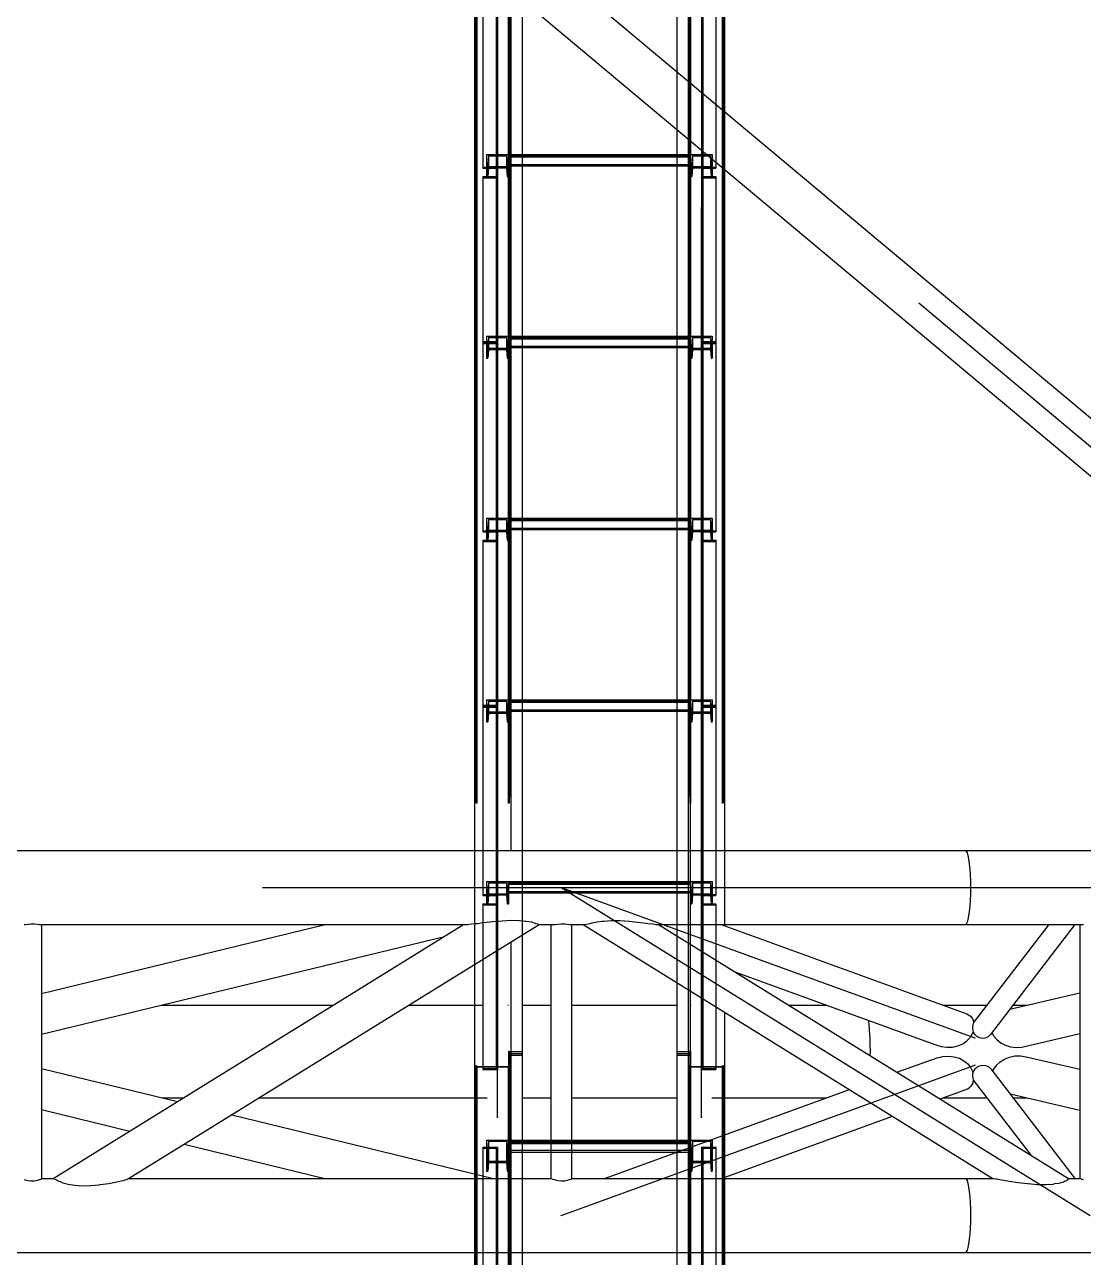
# Model space of a CAD drawing. Header units: millimetres. Extents: x 150209.93 to 150215.05, y 136675.65 to 136679.93.
# Drawn here: x 150213.7884 to 150213.9046, y 136677.1162 to 136677.2516 of the extents above; entities that cross this region are included whole.
import ezdxf

# ---------------------------------------------------------------- set-up
doc = ezdxf.new("R2010")
doc.units = ezdxf.units.MM
doc.header["$LTSCALE"] = 0.25
for name, pattern in [('CENTER', [50.8, 31.75, -6.35, 6.35, -6.35]), ('XKITLINE00', [0]), ('XKITLINE02', [4, 2, -2]), ('XKITLINE03', [6, 3, -1, 1, -1])]:
    doc.linetypes.add(name, pattern=pattern)

# ---------------------------------------------------------------- blocks, each defined once
blk = doc.blocks.new('çatıı')
at = {"color": 1, "linetype": 'XKITLINE03'}
for p, q in [((24559, 7503.97), (24559, 9180.33)), ((24564.99, 9180.27), (24564.99, 7540.27)), ((24665, 7540.27), (24665, 9180.27)), ((24670.99, 7503.97), (24670.99, 9180.33)), ((24559, 8025.87), (24559, 8129.21)), ((24670.98, 8129.21), (24670.98, 8025.87)), ((24564.99, 8026.23), (24564.99, 8032.84)), ((24664.97, 8032.13), (24564.99, 8032.13)), ((24664.97, 8032.84), (24664.97, 8026.23)), ((24559, 7929.56), (24559, 8020.07)), ((24670.98, 8020.07), (24670.98, 7929.56)), ((24559, 7826.22), (24559, 7929.56)), ((24564.99, 7926.41), (24564.99, 7933.02)), ((24664.97, 7932.31), (24564.99, 7932.31)), ((24664.97, 7933.02), (24664.97, 7926.41)), ((24670.98, 7929.56), (24670.98, 7826.22)), ((24564.99, 7826.58), (24564.99, 7833.19)), ((24664.97, 7832.48), (24564.99, 7832.48)), ((24664.97, 7833.19), (24664.97, 7826.58)), ((24559, 7729.91), (24559, 7820.41)), ((24670.98, 7820.41), (24670.98, 7729.91)), ((24564.99, 7726.75), (24564.99, 7733.36)), ((24664.97, 7732.66), (24564.99, 7732.66)), ((24664.97, 7733.36), (24664.97, 7726.75)), ((24559, 7626.57), (24559, 7729.91)), ((24670.98, 7729.91), (24670.98, 7626.57)), ((24564.99, 7626.93), (24564.99, 7633.54)), ((24664.97, 7632.83), (24564.99, 7632.83)), ((24664.97, 7633.54), (24664.97, 7626.93)), ((24559, 7530.31), (24559, 7620.76)), ((24670.98, 7620.76), (24670.98, 7530.31)), ((24559, 5869.63), (24559, 7535.89)), ((24564.99, 7540.27), (24564.99, 5900.27)), ((24665, 5900.27), (24665, 7540.27)), ((24670.99, 5869.63), (24670.99, 7535.89)), ((24559, 7380.13), (24559, 7487.66)), ((24564.99, 7480.08), (24564.99, 7491.64)), ((24664.97, 7490.4), (24564.99, 7490.4)), ((24664.97, 7491.64), (24664.97, 7480.08)), ((24670.98, 7487.66), (24670.98, 7380.13))]:
    blk.add_line(p, q, dxfattribs=at)
at = {"color": 116, "linetype": 'XKITLINE02', "true_color": 0x136734}
for p, q in [((24564.99, 9179.87), (24564.99, 7539.09)), ((24565.85, 9179.87), (24565.85, 7539.18)), ((24572.5, 9179.14), (24572.5, 7540.22)), ((24664.15, 9180.19), (24664.15, 7539.18)), ((24665, 9180.27), (24665, 7539.09)), ((24547.15, 9176.54), (24547.15, 7532.54)), ((24547.68, 9176.28), (24547.68, 7532)), ((24564.91, 9176.28), (24564.92, 7532)), ((24565.45, 9176.54), (24565.45, 7532.54)), ((24566.3, 9176.54), (24566.3, 7600.34)), ((24664.54, 9176.54), (24664.54, 7532.54)), ((24665.07, 9176.28), (24665.07, 7532)), ((24682.31, 9176.28), (24682.31, 7532)), ((24682.84, 9176.54), (24682.84, 7532.54)), ((24683.69, 9176.54), (24683.69, 7561.84)), ((24657.5, 9125.5), (24657.5, 7540.22)), ((24551, 8129.21), (24551, 8025.32)), ((24558.2, 8128.67), (24558.2, 8020.4)), ((24559, 8129.21), (24559, 8020.4)), ((24670.98, 8129.21), (24670.98, 8020.4)), ((24671.78, 8128.67), (24671.78, 8020.4)), ((24678.98, 8129.21), (24678.98, 8025.32)), ((24657.5, 8078.33), (24657.5, 8046.55)), ((24663.69, 8073.14), (24663.69, 8041.37)), ((24683.69, 8056.4), (24683.69, 8024.62)), ((24552.99, 8032.84), (24552.99, 8026.23)), ((24552.99, 8032.84), (24552.99, 8027.35)), ((24552.99, 8032.84), (24564.99, 8032.84)), ((24554.06, 8032.14), (24553.67, 8027.35)), ((24554.06, 8032.14), (24554.06, 8025.53)), ((24554.06, 8032.14), (24563.93, 8032.14)), ((24563.93, 8032.14), (24563.93, 8025.53)), ((24563.93, 8032.14), (24564.31, 8027.35)), ((24564.99, 8032.84), (24564.99, 8026.23)), ((24564.99, 8032.84), (24564.99, 8027.35)), ((24564.99, 8032.84), (24572.5, 8032.84)), ((24564.99, 8032.84), (24564.99, 8026.64)), ((24564.99, 8032.13), (24572.5, 8032.13)), ((24564.99, 8032.08), (24664.97, 8032.08)), ((24564.99, 8031.5), (24664.97, 8031.5)), ((24657.5, 8032.84), (24664.97, 8032.84)), ((24657.5, 8032.13), (24664.97, 8032.13)), ((24664.97, 8032.84), (24664.97, 8026.64)), ((24664.97, 8032.84), (24664.97, 8027.35)), ((24664.97, 8032.84), (24676.97, 8032.84)), ((24664.97, 8032.84), (24664.97, 8026.23)), ((24666.04, 8032.14), (24665.65, 8027.35)), ((24666.04, 8032.14), (24675.91, 8032.14)), ((24666.04, 8032.14), (24666.04, 8025.53)), ((24675.91, 8032.14), (24676.29, 8027.35)), ((24675.91, 8032.14), (24675.91, 8025.53)), ((24676.97, 8032.84), (24676.97, 8027.35)), ((24676.97, 8032.2), (24676.97, 8025.87)), ((24551, 8025.87), (24551, 8025.32)), ((24551, 8025.87), (24559, 8025.87)), ((24551, 8025.32), (24558.2, 8025.32)), ((24552.99, 8027.35), (24552.99, 8020.74)), ((24552.99, 8027.35), (24553.67, 8027.35)), ((24552.99, 8026.23), (24552.99, 8020.74)), ((24552.99, 8026.23), (24564.99, 8026.23)), ((24553.67, 8027.35), (24553.67, 8020.74)), ((24554.06, 8025.53), (24553.67, 8020.74)), ((24554.06, 8025.53), (24563.93, 8025.53)), ((24558.2, 8026.2), (24558.2, 7930.18)), ((24558.2, 8026.2), (24559, 8026.2)), ((24558.2, 8025.32), (24558.2, 8020.4)), ((24559, 8026.2), (24559, 7929.56)), ((24559, 8025.87), (24559, 8020.4)), ((24563.93, 8025.53), (24564.31, 8020.74)), ((24564.31, 8027.35), (24564.31, 8020.74)), ((24564.31, 8027.35), (24564.99, 8027.35)), ((24564.99, 8027.35), (24564.99, 8020.74)), ((24564.99, 8027.35), (24664.97, 8027.35)), ((24564.99, 8027.31), (24664.97, 8027.31)), ((24564.99, 8026.68), (24664.97, 8026.68)), ((24564.99, 8026.64), (24572.5, 8026.64)), ((24564.99, 8026.23), (24564.99, 8020.74)), ((24657.5, 8026.64), (24664.97, 8026.64)), ((24664.97, 8027.35), (24665.65, 8027.35)), ((24664.97, 8027.35), (24664.97, 8020.74)), ((24664.97, 8026.23), (24664.97, 8020.74)), ((24664.97, 8026.23), (24676.97, 8026.23)), ((24665.65, 8027.35), (24665.65, 8020.74)), ((24666.04, 8025.53), (24665.65, 8020.74)), ((24666.04, 8025.53), (24675.91, 8025.53)), ((24670.98, 8026.2), (24670.98, 8020.07)), ((24670.98, 8026.2), (24671.78, 8026.2)), ((24670.98, 8026.2), (24670.98, 7929.56)), ((24670.98, 8025.87), (24678.98, 8025.87)), ((24671.78, 8026.2), (24671.78, 8020.68)), ((24671.78, 8026.2), (24671.78, 7930.18)), ((24671.78, 8025.32), (24678.98, 8025.32)), ((24675.91, 8025.53), (24676.29, 8020.74)), ((24676.29, 8027.35), (24676.97, 8027.35)), ((24676.29, 8027.35), (24676.29, 8020.74)), ((24676.97, 8027.35), (24676.97, 8020.74)), ((24676.97, 8025.87), (24676.97, 8020.74)), ((24551, 8020.68), (24551, 7929.56)), ((24551, 8020.68), (24558.2, 8020.68)), ((24551, 8020.07), (24559, 8020.07)), ((24552.99, 8020.74), (24553.67, 8020.74)), ((24558.2, 8020.4), (24559, 8020.4)), ((24564.31, 8020.74), (24564.99, 8020.74)), ((24664.97, 8020.74), (24665.65, 8020.74)), ((24670.98, 8020.4), (24671.78, 8020.4)), ((24670.98, 8020.07), (24678.98, 8020.07)), ((24671.78, 8020.68), (24678.98, 8020.68)), ((24676.29, 8020.74), (24676.97, 8020.74)), ((24678.98, 8020.68), (24678.98, 8020.07)), ((24678.98, 8020.68), (24678.98, 7929.56)), ((24558.2, 7935.7), (24559, 7935.7)), ((24558.2, 7935.7), (24558.2, 7930.18)), ((24559, 7935.7), (24559, 7929.56)), ((24670.98, 7935.7), (24671.78, 7935.7)), ((24551, 7930.18), (24558.2, 7930.18)), ((24551, 7930.18), (24551, 7929.56)), ((24551, 7929.56), (24559, 7929.56)), ((24551, 7929.56), (24551, 7825.67)), ((24551, 7929.56), (24559, 7929.56)), ((24551, 7929.02), (24558.2, 7929.02)), ((24552.99, 7933.02), (24552.99, 7926.41)), ((24552.99, 7933.02), (24552.99, 7927.53)), ((24552.99, 7933.02), (24564.99, 7933.02)), ((24552.99, 7927.53), (24552.99, 7920.91)), ((24552.99, 7927.53), (24553.67, 7927.53)), ((24554.06, 7932.32), (24553.67, 7927.53)), ((24553.67, 7927.53), (24553.67, 7920.91)), ((24554.06, 7932.32), (24554.06, 7925.71)), ((24554.06, 7932.32), (24563.93, 7932.32)), ((24558.2, 7929.02), (24558.2, 7820.75)), ((24559, 7929.56), (24559, 7820.75)), ((24563.93, 7932.32), (24563.93, 7925.71)), ((24563.93, 7932.32), (24564.31, 7927.53)), ((24564.31, 7927.53), (24564.31, 7920.91)), ((24564.31, 7927.53), (24564.99, 7927.53)), ((24564.99, 7933.02), (24564.99, 7926.41)), ((24564.99, 7933.02), (24564.99, 7927.53)), ((24564.99, 7933.02), (24572.5, 7933.02)), ((24564.99, 7933.02), (24564.99, 7926.82)), ((24564.99, 7932.31), (24572.5, 7932.31)), ((24564.99, 7932.25), (24664.97, 7932.25)), ((24564.99, 7931.67), (24664.97, 7931.67)), ((24564.99, 7927.53), (24564.99, 7920.91)), ((24564.99, 7927.53), (24664.97, 7927.53)), ((24564.99, 7927.49), (24664.97, 7927.49)), ((24564.99, 7926.86), (24664.97, 7926.86)), ((24564.99, 7926.82), (24572.5, 7926.82)), ((24657.5, 7933.02), (24664.97, 7933.02)), ((24657.5, 7932.31), (24664.97, 7932.31)), ((24657.5, 7926.82), (24664.97, 7926.82)), ((24664.97, 7933.02), (24664.97, 7927.53)), ((24664.97, 7933.02), (24676.97, 7933.02)), ((24664.97, 7933.02), (24664.97, 7926.41)), ((24664.97, 7933.02), (24664.97, 7926.82)), ((24664.97, 7927.53), (24665.65, 7927.53)), ((24664.97, 7927.53), (24664.97, 7920.91)), ((24666.04, 7932.32), (24665.65, 7927.53)), ((24665.65, 7927.53), (24665.65, 7920.91)), ((24666.04, 7932.32), (24675.91, 7932.32)), ((24666.04, 7932.32), (24666.04, 7925.71)), ((24670.98, 7929.56), (24678.98, 7929.56)), ((24670.98, 7929.56), (24670.98, 7924.09)), ((24670.98, 7929.56), (24678.98, 7929.56)), ((24671.78, 7930.18), (24678.98, 7930.18)), ((24671.78, 7929.02), (24671.78, 7924.09)), ((24671.78, 7929.02), (24678.98, 7929.02)), ((24671.78, 7929.02), (24671.78, 7820.75)), ((24675.91, 7932.32), (24676.29, 7927.53)), ((24675.91, 7932.32), (24675.91, 7925.71)), ((24676.29, 7927.53), (24676.97, 7927.53)), ((24676.29, 7927.53), (24676.29, 7920.91)), ((24676.97, 7933.02), (24676.97, 7927.53)), ((24676.97, 7933.02), (24676.97, 7926.41)), ((24676.97, 7927.53), (24676.97, 7920.91)), ((24678.98, 7929.56), (24678.98, 7929.02)), ((24678.98, 7929.56), (24678.98, 7825.67)), ((24552.99, 7926.41), (24552.99, 7920.91)), ((24552.99, 7926.41), (24564.99, 7926.41)), ((24552.99, 7920.91), (24553.67, 7920.91)), ((24554.06, 7925.71), (24553.67, 7920.91)), ((24554.06, 7925.71), (24563.93, 7925.71)), ((24558.2, 7924.09), (24559, 7924.09)), ((24563.93, 7925.71), (24564.31, 7920.91)), ((24564.31, 7920.91), (24564.99, 7920.91)), ((24564.99, 7926.41), (24564.99, 7920.91)), ((24664.97, 7926.41), (24664.97, 7920.91)), ((24664.97, 7926.41), (24676.97, 7926.41)), ((24664.97, 7920.91), (24665.65, 7920.91)), ((24666.04, 7925.71), (24665.65, 7920.91)), ((24666.04, 7925.71), (24675.91, 7925.71)), ((24670.98, 7926.41), (24670.98, 7820.75)), ((24670.98, 7924.09), (24671.78, 7924.09)), ((24675.91, 7925.71), (24676.29, 7920.91)), ((24676.29, 7920.91), (24676.97, 7920.91)), ((24676.97, 7926.41), (24676.97, 7920.91)), ((24552.99, 7833.19), (24552.99, 7826.58)), ((24552.99, 7833.19), (24552.99, 7827.7)), ((24552.99, 7833.19), (24564.99, 7833.19)), ((24554.06, 7832.49), (24553.67, 7827.7)), ((24554.06, 7832.49), (24554.06, 7825.88)), ((24554.06, 7832.49), (24563.93, 7832.49)), ((24563.93, 7832.49), (24563.93, 7825.88)), ((24563.93, 7832.49), (24564.31, 7827.7)), ((24564.99, 7833.19), (24564.99, 7826.58)), ((24564.99, 7833.19), (24564.99, 7827.7)), ((24564.99, 7833.19), (24572.5, 7833.19)), ((24564.99, 7833.19), (24564.99, 7826.99)), ((24564.99, 7832.48), (24572.5, 7832.48)), ((24564.99, 7832.43), (24664.97, 7832.43)), ((24564.99, 7831.85), (24664.97, 7831.85)), ((24657.5, 7833.19), (24664.97, 7833.19)), ((24657.5, 7832.48), (24664.97, 7832.48)), ((24664.97, 7833.19), (24664.97, 7826.99)), ((24664.97, 7833.19), (24664.97, 7827.7)), ((24664.97, 7833.19), (24676.97, 7833.19)), ((24664.97, 7833.19), (24664.97, 7826.58)), ((24666.04, 7832.49), (24665.65, 7827.7)), ((24666.04, 7832.49), (24675.91, 7832.49)), ((24666.04, 7832.49), (24666.04, 7825.88)), ((24675.91, 7832.49), (24676.29, 7827.7)), ((24675.91, 7832.49), (24675.91, 7825.88)), ((24676.97, 7833.19), (24676.97, 7827.7)), ((24676.97, 7833.19), (24676.97, 7826.22)), ((24551, 7826.22), (24551, 7825.67)), ((24551, 7826.22), (24559, 7826.22)), ((24551, 7825.67), (24558.2, 7825.67)), ((24552.99, 7827.7), (24552.99, 7821.09)), ((24552.99, 7827.7), (24553.67, 7827.7)), ((24552.99, 7826.58), (24552.99, 7821.09)), ((24552.99, 7826.58), (24564.99, 7826.58)), ((24553.67, 7827.7), (24553.67, 7821.09)), ((24554.06, 7825.88), (24553.67, 7821.09)), ((24554.06, 7825.88), (24563.93, 7825.88)), ((24558.2, 7826.55), (24558.2, 7730.52)), ((24558.2, 7826.55), (24559, 7826.55)), ((24558.2, 7825.67), (24558.2, 7820.75)), ((24559, 7826.55), (24559, 7729.91)), ((24559, 7826.22), (24559, 7820.75)), ((24563.93, 7825.88), (24564.31, 7821.09)), ((24564.31, 7827.7), (24564.31, 7821.09)), ((24564.31, 7827.7), (24564.99, 7827.7)), ((24564.99, 7827.7), (24564.99, 7821.09)), ((24564.99, 7827.7), (24664.97, 7827.7)), ((24564.99, 7827.66), (24664.97, 7827.66)), ((24564.99, 7827.03), (24664.97, 7827.03)), ((24564.99, 7826.99), (24572.5, 7826.99)), ((24564.99, 7826.58), (24564.99, 7821.09)), ((24657.5, 7826.99), (24664.97, 7826.99)), ((24664.97, 7827.7), (24665.65, 7827.7)), ((24664.97, 7827.7), (24664.97, 7821.09)), ((24664.97, 7826.58), (24664.97, 7821.09)), ((24664.97, 7826.58), (24676.97, 7826.58)), ((24665.65, 7827.7), (24665.65, 7821.09)), ((24666.04, 7825.88), (24665.65, 7821.09)), ((24666.04, 7825.88), (24675.91, 7825.88)), ((24670.98, 7826.55), (24670.98, 7820.41)), ((24670.98, 7826.55), (24671.78, 7826.55)), ((24670.98, 7826.55), (24670.98, 7729.91)), ((24670.98, 7826.22), (24678.98, 7826.22)), ((24671.78, 7826.55), (24671.78, 7821.03)), ((24671.78, 7826.55), (24671.78, 7730.52)), ((24671.78, 7825.67), (24678.98, 7825.67)), ((24675.91, 7825.88), (24676.29, 7821.09)), ((24676.29, 7827.7), (24676.97, 7827.7)), ((24676.29, 7827.7), (24676.29, 7821.09)), ((24676.97, 7827.7), (24676.97, 7821.09)), ((24676.97, 7826.22), (24676.97, 7821.09)), ((24551, 7821.03), (24551, 7729.91)), ((24551, 7821.03), (24558.2, 7821.03)), ((24551, 7820.41), (24559, 7820.41)), ((24552.99, 7821.09), (24553.67, 7821.09)), ((24558.2, 7820.75), (24559, 7820.75)), ((24564.31, 7821.09), (24564.99, 7821.09)), ((24664.97, 7821.09), (24665.65, 7821.09)), ((24670.98, 7820.75), (24671.78, 7820.75)), ((24670.98, 7820.41), (24678.98, 7820.41)), ((24671.78, 7821.03), (24678.98, 7821.03)), ((24676.29, 7821.09), (24676.97, 7821.09)), ((24678.98, 7821.03), (24678.98, 7820.41)), ((24678.98, 7821.03), (24678.98, 7729.91)), ((24551, 7730.52), (24558.2, 7730.52)), ((24551, 7730.52), (24551, 7729.91)), ((24552.99, 7733.36), (24552.99, 7726.75)), ((24552.99, 7733.36), (24552.99, 7727.87)), ((24552.99, 7733.36), (24564.99, 7733.36)), ((24554.06, 7732.67), (24553.67, 7727.87)), ((24554.06, 7732.67), (24554.06, 7726.05)), ((24554.06, 7732.67), (24563.93, 7732.67)), ((24558.2, 7736.05), (24559, 7736.05)), ((24558.2, 7736.05), (24558.2, 7730.52)), ((24559, 7736.05), (24559, 7729.91)), ((24563.93, 7732.67), (24563.93, 7726.05)), ((24563.93, 7732.67), (24564.31, 7727.87)), ((24564.99, 7733.36), (24564.99, 7726.75)), ((24564.99, 7733.36), (24564.99, 7727.87)), ((24564.99, 7733.36), (24572.5, 7733.36)), ((24564.99, 7733.36), (24564.99, 7727.17)), ((24564.99, 7732.66), (24572.5, 7732.66)), ((24564.99, 7732.6), (24664.97, 7732.6)), ((24564.99, 7732.02), (24664.97, 7732.02)), ((24657.5, 7733.36), (24664.97, 7733.36)), ((24657.5, 7732.66), (24664.97, 7732.66)), ((24664.97, 7733.36), (24664.97, 7727.87)), ((24664.97, 7733.36), (24676.97, 7733.36)), ((24664.97, 7733.36), (24664.97, 7726.75)), ((24664.97, 7733.36), (24664.97, 7727.17)), ((24666.04, 7732.67), (24665.65, 7727.87)), ((24666.04, 7732.67), (24675.91, 7732.67)), ((24666.04, 7732.67), (24666.04, 7726.05)), ((24670.98, 7736.05), (24671.78, 7736.05)), ((24671.78, 7730.52), (24678.98, 7730.52)), ((24675.91, 7732.67), (24676.29, 7727.87)), ((24675.91, 7732.67), (24675.91, 7726.05)), ((24676.97, 7733.36), (24676.97, 7727.87)), ((24676.97, 7733.36), (24676.97, 7726.75)), ((24551, 7729.91), (24551, 7626.02)), ((24551, 7729.91), (24559, 7729.91)), ((24551, 7729.91), (24559, 7729.91)), ((24551, 7729.36), (24551, 7626.02)), ((24551, 7729.36), (24558.2, 7729.36)), ((24552.99, 7727.87), (24552.99, 7721.26)), ((24552.99, 7727.87), (24553.67, 7727.87)), ((24552.99, 7726.75), (24552.99, 7721.26)), ((24552.99, 7726.75), (24564.99, 7726.75)), ((24553.67, 7727.87), (24553.67, 7721.26)), ((24554.06, 7726.05), (24553.67, 7721.26)), ((24554.06, 7726.05), (24563.93, 7726.05)), ((24558.2, 7729.36), (24558.2, 7621.1)), ((24558.2, 7724.44), (24559, 7724.44)), ((24559, 7729.91), (24559, 7621.1)), ((24563.93, 7726.05), (24564.31, 7721.26)), ((24564.31, 7727.87), (24564.31, 7721.26)), ((24564.31, 7727.87), (24564.99, 7727.87)), ((24564.99, 7727.87), (24564.99, 7721.26)), ((24564.99, 7727.87), (24664.97, 7727.87)), ((24564.99, 7727.83), (24664.97, 7727.83)), ((24564.99, 7727.21), (24664.97, 7727.21)), ((24564.99, 7727.17), (24572.5, 7727.17)), ((24564.99, 7726.75), (24564.99, 7721.26)), ((24657.5, 7727.17), (24664.97, 7727.17)), ((24664.97, 7727.87), (24665.65, 7727.87)), ((24664.97, 7727.87), (24664.97, 7721.26)), ((24664.97, 7726.75), (24664.97, 7721.26)), ((24664.97, 7726.75), (24676.97, 7726.75)), ((24665.65, 7727.87), (24665.65, 7721.26)), ((24666.04, 7726.05), (24665.65, 7721.26)), ((24666.04, 7726.05), (24675.91, 7726.05)), ((24670.98, 7729.91), (24670.98, 7724.44)), ((24670.98, 7729.91), (24678.98, 7729.91)), ((24670.98, 7729.91), (24678.98, 7729.91)), ((24670.98, 7726.05), (24670.98, 7621.1)), ((24670.98, 7724.44), (24671.78, 7724.44)), ((24671.78, 7729.36), (24671.78, 7724.44)), ((24671.78, 7729.36), (24678.98, 7729.36)), ((24671.78, 7729.36), (24671.78, 7621.1)), ((24675.91, 7726.05), (24676.29, 7721.26)), ((24676.29, 7727.87), (24676.97, 7727.87)), ((24676.29, 7727.87), (24676.29, 7721.26)), ((24676.97, 7727.87), (24676.97, 7721.26)), ((24676.97, 7726.75), (24676.97, 7721.26)), ((24678.98, 7729.91), (24678.98, 7729.36)), ((24678.98, 7729.91), (24678.98, 7626.02)), ((24552.99, 7721.26), (24553.67, 7721.26)), ((24564.31, 7721.26), (24564.99, 7721.26)), ((24664.97, 7721.26), (24665.65, 7721.26)), ((24676.29, 7721.26), (24676.97, 7721.26)), ((24546.3, 7650.57), (24546.3, 7587.97)), ((24572.5, 7650.57), (24572.5, 7604.17)), ((24657.5, 7650.57), (24657.5, 7578.07)), ((24663.69, 7650.57), (24663.69, 7574.23)), ((24683.69, 7650.57), (24683.69, 7609.97)), ((24552.99, 7633.54), (24552.99, 7626.93)), ((24552.99, 7633.54), (24552.99, 7628.05)), ((24552.99, 7633.54), (24564.99, 7633.54)), ((24554.06, 7632.84), (24553.67, 7628.05)), ((24554.06, 7632.84), (24554.06, 7626.23)), ((24554.06, 7632.84), (24563.93, 7632.84)), ((24563.93, 7632.84), (24563.93, 7626.23)), ((24563.93, 7632.84), (24564.31, 7628.05)), ((24564.99, 7633.54), (24564.99, 7626.93)), ((24564.99, 7633.54), (24564.99, 7628.05)), ((24564.99, 7633.54), (24664.97, 7633.54)), ((24564.99, 7633.54), (24564.99, 7627.34)), ((24564.99, 7632.83), (24664.97, 7632.83)), ((24564.99, 7632.78), (24664.97, 7632.78)), ((24564.99, 7632.19), (24664.97, 7632.19)), ((24664.97, 7633.54), (24664.97, 7627.34)), ((24664.97, 7633.54), (24664.97, 7628.05)), ((24664.97, 7633.54), (24676.97, 7633.54)), ((24664.97, 7633.54), (24664.97, 7626.93)), ((24666.04, 7632.84), (24665.65, 7628.05)), ((24666.04, 7632.84), (24675.91, 7632.84)), ((24666.04, 7632.84), (24666.04, 7626.23)), ((24675.91, 7632.84), (24676.29, 7628.05)), ((24675.91, 7632.84), (24675.91, 7626.23)), ((24676.97, 7633.54), (24676.97, 7628.05)), ((24676.97, 7633.54), (24676.97, 7626.93)), ((24551, 7626.57), (24559, 7626.57)), ((24551, 7626.02), (24558.2, 7626.02)), ((24552.99, 7628.05), (24552.99, 7621.44)), ((24552.99, 7628.05), (24553.67, 7628.05)), ((24552.99, 7626.93), (24552.99, 7621.44)), ((24552.99, 7626.93), (24564.99, 7626.93)), ((24553.67, 7628.05), (24553.67, 7621.44)), ((24554.06, 7626.23), (24553.67, 7621.44)), ((24554.06, 7626.23), (24563.93, 7626.23)), ((24558.2, 7626.9), (24558.2, 7530.93)), ((24558.2, 7626.9), (24559, 7626.9)), ((24558.2, 7626.02), (24558.2, 7621.1)), ((24559, 7626.9), (24559, 7532)), ((24559, 7626.57), (24559, 7621.1)), ((24563.93, 7626.23), (24564.31, 7621.44)), ((24564.31, 7628.05), (24564.31, 7621.44)), ((24564.31, 7628.05), (24564.99, 7628.05)), ((24564.99, 7628.05), (24564.99, 7621.44)), ((24564.99, 7628.05), (24664.97, 7628.05)), ((24564.99, 7628.01), (24664.97, 7628.01)), ((24564.99, 7627.38), (24664.97, 7627.38)), ((24564.99, 7627.34), (24664.97, 7627.34)), ((24564.99, 7626.93), (24564.99, 7621.44)), ((24664.97, 7628.05), (24665.65, 7628.05)), ((24664.97, 7628.05), (24664.97, 7621.44)), ((24664.97, 7626.93), (24664.97, 7621.44)), ((24664.97, 7626.93), (24676.97, 7626.93)), ((24665.65, 7628.05), (24665.65, 7621.44)), ((24666.04, 7626.23), (24665.65, 7621.44)), ((24666.04, 7626.23), (24675.91, 7626.23)), ((24670.98, 7626.9), (24670.98, 7620.71)), ((24670.98, 7626.9), (24671.78, 7626.9)), ((24670.98, 7626.9), (24670.98, 7530.31)), ((24670.98, 7626.57), (24678.98, 7626.57)), ((24671.78, 7626.9), (24671.78, 7620.71)), ((24671.78, 7626.9), (24671.78, 7530.93)), ((24671.78, 7626.02), (24678.98, 7626.02)), ((24675.91, 7626.23), (24676.29, 7621.44)), ((24676.29, 7628.05), (24676.97, 7628.05)), ((24676.29, 7628.05), (24676.29, 7621.44)), ((24676.97, 7628.05), (24676.97, 7621.44)), ((24676.97, 7626.93), (24676.97, 7621.44)), ((24551, 7621.37), (24551, 7530.31)), ((24551, 7621.37), (24551, 7530.93)), ((24551, 7621.37), (24558.2, 7621.37)), ((24551, 7620.76), (24559, 7620.76)), ((24552.99, 7621.44), (24553.67, 7621.44)), ((24558.2, 7621.1), (24559, 7621.1)), ((24564.31, 7621.44), (24564.99, 7621.44)), ((24664.97, 7621.44), (24665.65, 7621.44)), ((24670.98, 7621.1), (24671.78, 7621.1)), ((24670.98, 7620.76), (24678.98, 7620.76)), ((24671.78, 7621.37), (24678.98, 7621.37)), ((24676.29, 7621.44), (24676.97, 7621.44)), ((24678.98, 7621.37), (24678.98, 7532)), ((24678.98, 7620.71), (24678.98, 7530.31)), ((24558.2, 7536.46), (24559, 7536.46)), ((24558.2, 7536.46), (24558.2, 7530.93)), ((24559, 7536.46), (24559, 7530.31)), ((24564.99, 7540.27), (24572.5, 7540.27)), ((24564.99, 7540.27), (24572.5, 7540.27)), ((24564.99, 7540.27), (24564.99, 5898.21)), ((24564.99, 7539.09), (24566.3, 7539.09)), ((24564.99, 7538.21), (24566.3, 7538.21)), ((24565.85, 7540.19), (24572.5, 7540.22)), ((24565.85, 7540.13), (24572.5, 7540.19)), ((24565.85, 7540.13), (24565.85, 5898.35)), ((24565.85, 7539.18), (24572.5, 7539.14)), ((24565.85, 7538.35), (24566.3, 7538.35)), ((24572.5, 7540.27), (24572.5, 7540.22)), ((24572.5, 7540.27), (24572.5, 7540.19)), ((24572.5, 7540.27), (24572.5, 7539.09)), ((24572.5, 7538.3), (24572.5, 7538.21)), ((24572.5, 7538.3), (24572.5, 7538.21)), ((24657.5, 7540.27), (24665, 7540.27)), ((24657.5, 7540.27), (24657.5, 7540.22)), ((24657.5, 7540.27), (24665, 7540.27)), ((24657.5, 7540.27), (24657.5, 7539.09)), ((24657.5, 7540.22), (24664.15, 7540.19)), ((24657.5, 7540.19), (24664.15, 7540.13)), ((24657.5, 7539.14), (24664.15, 7539.18)), ((24657.5, 7539.14), (24657.5, 7539.09)), ((24657.5, 7538.3), (24657.5, 7538.21)), ((24663.69, 7539.09), (24665, 7539.09)), ((24663.69, 7538.35), (24664.15, 7538.35)), ((24663.69, 7538.21), (24665, 7538.21)), ((24664.15, 7540.19), (24664.15, 7539.18)), ((24664.15, 7540.13), (24664.15, 5898.35)), ((24665, 7540.27), (24665, 7539.09)), ((24665, 7540.27), (24665, 5898.21)), ((24670.98, 7536.46), (24671.78, 7536.46)), ((24546.3, 7532.54), (24547.15, 7532.54)), ((24546.3, 7532.54), (24547.15, 7532.54)), ((24546.3, 7532.54), (24546.3, 7531.93)), ((24547.15, 7532.54), (24547.68, 7532)), ((24547.15, 7532.54), (24547.15, 5888.14)), ((24547.15, 7532.54), (24547.68, 7532)), ((24547.68, 7532), (24564.92, 7532)), ((24547.68, 7532), (24547.68, 5887.3)), ((24547.68, 7532), (24564.91, 7532)), ((24551, 7530.93), (24558.2, 7530.93)), ((24551, 7530.31), (24559, 7530.31)), ((24565.45, 7532.54), (24564.91, 7532)), ((24564.91, 7532), (24564.92, 5887.3)), ((24565.45, 7532.54), (24564.92, 7532)), ((24565.45, 7532.54), (24566.3, 7532.54)), ((24565.45, 7532.54), (24565.45, 5888.14)), ((24565.45, 7532.54), (24566.3, 7532.54)), ((24566.3, 7532.54), (24566.3, 5960.34)), ((24663.69, 7532.54), (24664.54, 7532.54)), ((24663.69, 7532.54), (24664.54, 7532.54)), ((24663.69, 7532.54), (24663.69, 7531.93)), ((24664.54, 7532.54), (24665.07, 7532)), ((24664.54, 7532.54), (24664.54, 5888.14)), ((24664.54, 7532.54), (24665.07, 7532)), ((24665.07, 7532), (24682.31, 7532)), ((24665.07, 7532), (24665.07, 5887.3)), ((24665.07, 7532), (24682.31, 7532)), ((24670.98, 7530.31), (24678.98, 7530.31)), ((24671.78, 7530.93), (24678.98, 7530.93)), ((24682.84, 7532.54), (24682.31, 7532)), ((24682.84, 7532.54), (24682.31, 7532)), ((24682.31, 7532), (24682.31, 5887.3)), ((24682.84, 7532.54), (24683.69, 7532.54)), ((24682.84, 7532.54), (24682.84, 5888.14)), ((24682.84, 7532.54), (24683.69, 7532.54)), ((24683.69, 7532.54), (24683.69, 5921.85)), ((24683.69, 7494.49), (24683.69, 7471.22)), ((24551, 7487.66), (24551, 7379.61)), ((24551, 7487.66), (24559, 7487.66)), ((24551, 7487.14), (24558.2, 7487.14)), ((24552.99, 7491.64), (24552.99, 7480.08)), ((24552.99, 7491.64), (24552.99, 7486.17)), ((24552.99, 7491.64), (24564.99, 7491.64)), ((24554.06, 7490.94), (24553.67, 7486.17)), ((24554.06, 7490.94), (24554.06, 7479.38)), ((24554.06, 7490.94), (24563.93, 7490.94)), ((24558.2, 7487.14), (24558.2, 7374.92)), ((24559, 7487.66), (24559, 7374.92)), ((24563.93, 7490.94), (24563.93, 7479.38)), ((24563.93, 7490.94), (24564.31, 7486.17)), ((24564.99, 7491.64), (24564.99, 7480.08)), ((24564.99, 7491.64), (24572.5, 7491.64)), ((24564.99, 7491.64), (24564.99, 7484.93)), ((24564.99, 7491.64), (24564.99, 7486.17)), ((24564.99, 7490.83), (24664.97, 7490.83)), ((24564.99, 7490.4), (24572.5, 7490.4)), ((24564.99, 7489.81), (24664.97, 7489.81)), ((24588.25, 7491.64), (24599.65, 7491.64)), ((24588.25, 7490.4), (24599.65, 7490.4)), ((24657.5, 7491.64), (24664.97, 7491.64)), ((24657.5, 7490.4), (24664.97, 7490.4)), ((24663.69, 7487.23), (24663.69, 7429.97)), ((24664.97, 7491.64), (24664.97, 7486.17)), ((24664.97, 7491.64), (24676.97, 7491.64)), ((24664.97, 7491.64), (24664.97, 7480.08)), ((24664.97, 7491.64), (24664.97, 7484.93)), ((24666.04, 7490.94), (24665.65, 7486.17)), ((24666.04, 7490.94), (24675.91, 7490.94)), ((24666.04, 7490.94), (24666.04, 7479.38)), ((24670.98, 7487.66), (24670.98, 7469.39)), ((24670.98, 7487.66), (24678.98, 7487.66)), ((24671.78, 7487.14), (24671.78, 7469.39)), ((24671.78, 7487.14), (24678.98, 7487.14)), ((24675.91, 7490.94), (24676.29, 7486.17)), ((24675.91, 7490.94), (24675.91, 7479.38)), ((24676.97, 7491.64), (24676.97, 7486.17)), ((24676.97, 7491.64), (24676.97, 7480.08)), ((24678.98, 7487.66), (24678.98, 7469.39)), ((24552.99, 7486.17), (24552.99, 7474.61)), ((24552.99, 7480.08), (24552.99, 7474.61)), ((24552.99, 7480.08), (24564.99, 7480.08)), ((24552.99, 7486.17), (24553.67, 7486.17)), ((24553.67, 7486.17), (24553.67, 7474.61)), ((24558.2, 7482.46), (24559, 7482.46)), ((24564.31, 7486.17), (24564.31, 7474.61)), ((24564.31, 7486.17), (24564.99, 7486.17)), ((24564.99, 7486.17), (24564.99, 7474.61)), ((24564.99, 7480.08), (24564.99, 7474.61)), ((24564.99, 7486.17), (24664.97, 7486.17)), ((24564.99, 7486.1), (24664.97, 7486.1)), ((24564.99, 7485), (24664.97, 7485)), ((24564.99, 7484.93), (24572.5, 7484.93)), ((24588.25, 7484.93), (24599.65, 7484.93)), ((24657.34, 7484.93), (24664.97, 7484.93)), ((24657.5, 7484.98), (24657.5, 5900.19)), ((24664.97, 7486.17), (24665.65, 7486.17)), ((24664.97, 7486.17), (24664.97, 7474.61)), ((24664.97, 7480.08), (24664.97, 7474.61)), ((24664.97, 7480.08), (24676.97, 7480.08)), ((24665.65, 7486.17), (24665.65, 7474.61)), ((24670.98, 7482.46), (24671.78, 7482.46)), ((24676.29, 7486.17), (24676.97, 7486.17)), ((24676.29, 7486.17), (24676.29, 7474.61)), ((24676.97, 7486.17), (24676.97, 7474.61)), ((24676.97, 7480.08), (24676.97, 7474.61)), ((24546.3, 7473.13), (24546.3, 7429.97)), ((24552.99, 7474.61), (24553.67, 7474.61)), ((24554.06, 7479.38), (24553.67, 7474.61)), ((24554.06, 7479.38), (24563.93, 7479.38)), ((24563.93, 7479.38), (24564.31, 7474.61)), ((24564.31, 7474.61), (24564.99, 7474.61)), ((24664.97, 7474.61), (24665.65, 7474.61)), ((24666.04, 7479.38), (24665.65, 7474.61)), ((24666.04, 7479.38), (24675.91, 7479.38)), ((24675.91, 7479.38), (24676.29, 7474.61)), ((24676.29, 7474.61), (24676.97, 7474.61)), ((24566.3, 7470.57), (24566.3, 7429.97)), ((24572.5, 7470.57), (24572.5, 5900.19)), ((24572.5, 7469.39), (24572.5, 7429.97)), ((24657.5, 7469.39), (24657.5, 7429.97)), ((24670.98, 7469.39), (24670.98, 7374.92)), ((24671.78, 7469.39), (24671.78, 7374.92)), ((24678.98, 7469.39), (24678.98, 7379.61)), ((24683.69, 7470.57), (24683.69, 7429.97))]:
    blk.add_line(p, q, dxfattribs=at)
at = {"color": 8, "linetype": 'CENTER'}
for p, q in [((25173.61, 7630.28), (23430, 9090.27)), ((23430, 7630.27), (24815.89, 7630.27)), ((24593.95, 7630.27), (24821.2, 7547.77)), ((24593.95, 7630.27), (24884.52, 7450.27)), ((24815.89, 7630.27), (26261.35, 7630.27)), ((24593.95, 7450.27), (24821.2, 7532.77))]:
    blk.add_line(p, q, dxfattribs=at)
at = {"color": 8, "linetype": 'XKITLINE00'}
for p, q in [((23506.2, 9042.36), (25161.6, 7656.22)), ((23506.2, 9010.58), (25130.41, 7650.56)), ((23551.02, 7650.57), (24815.89, 7650.57)), ((24815.89, 7650.57), (24816.38, 7650.27)), ((24815.89, 7650.57), (25130.4, 7650.57)), ((24815.89, 7650.57), (24816.38, 7650.27)), ((24816.38, 7650.27), (24816.85, 7649.35)), ((24816.38, 7650.27), (24816.85, 7649.35)), ((24816.85, 7649.35), (24817.29, 7647.86)), ((24816.85, 7649.35), (24817.3, 7647.86)), ((24817.3, 7647.86), (24817.7, 7645.83)), ((24817.7, 7645.83), (24818.04, 7643.32)), ((24818.04, 7643.32), (24818.32, 7640.42)), ((24818.32, 7640.42), (24818.53, 7637.22)), ((24818.53, 7637.22), (24818.66, 7633.8)), ((24818.66, 7633.8), (24818.7, 7630.27)), ((24818.7, 7630.27), (24818.66, 7626.75)), ((24818.53, 7623.33), (24818.32, 7620.12)), ((24818.66, 7626.75), (24818.53, 7623.33)), ((24818.04, 7617.23), (24817.7, 7614.72)), ((24818.32, 7620.12), (24818.04, 7617.23)), ((24299.11, 7609.97), (24299.61, 7610.08)), ((24299.61, 7610.08), (24301.2, 7610.28)), ((24301.2, 7610.28), (24302.96, 7610.38)), ((24302.96, 7610.38), (24304.72, 7610.37)), ((24304.72, 7610.37), (24306.31, 7610.26)), ((24306.31, 7610.26), (24307.57, 7610.05)), ((24307.57, 7610.05), (24307.8, 7609.97)), ((24307.8, 7609.97), (24542.66, 7609.97)), ((24307.8, 7609.97), (24308.38, 7609.96)), ((24308.38, 7609.96), (24308.66, 7609.94)), ((24308.5, 7609.97), (24308.52, 7609.95)), ((24308.66, 7572.11), (24464.37, 7609.97)), ((24308.66, 7609.94), (24308.66, 7470.49)), ((24315.09, 7470.61), (24540.39, 7609.97)), ((24356.43, 7470.52), (24581.82, 7609.94)), ((24540.52, 7609.97), (24540.54, 7609.93)), ((24540.54, 7609.93), (24541.25, 7609.95)), ((24541.25, 7609.95), (24542.65, 7609.97)), ((24542.65, 7609.97), (24543.38, 7610.1)), ((24543.38, 7610.1), (24546.84, 7610.51)), ((24546.84, 7610.51), (24548.26, 7610.63)), ((24548.26, 7610.63), (24551.34, 7611.09)), ((24551.34, 7611.09), (24556.37, 7611.65)), ((24556.37, 7611.65), (24559.69, 7611.88)), ((24559.69, 7611.88), (24561.59, 7612.09)), ((24561.59, 7612.09), (24566.66, 7612.34)), ((24566.66, 7612.34), (24571.1, 7612.25)), ((24571.1, 7612.25), (24574.24, 7611.88)), ((24574.24, 7611.88), (24574.7, 7611.85)), ((24574.7, 7611.85), (24577.68, 7611.39)), ((24577.68, 7611.39), (24579.67, 7610.75)), ((24579.67, 7610.75), (24579.81, 7610.63)), ((24579.81, 7610.63), (24581.1, 7610.31)), ((24581.1, 7610.31), (24581.47, 7609.97)), ((24581.47, 7609.97), (24581.72, 7609.97)), ((24581.72, 7609.97), (24581.82, 7609.94)), ((24581.73, 7609.97), (24590.09, 7609.97)), ((24588.25, 7609.97), (24588.25, 7470.61)), ((24588.33, 7609.97), (24588.37, 7609.93)), ((24588.37, 7609.93), (24588.53, 7609.94)), ((24588.53, 7609.94), (24589.34, 7609.96)), ((24588.72, 7609.97), (24588.74, 7609.95)), ((24589.34, 7609.96), (24590.09, 7609.97)), ((24590.09, 7609.97), (24590.6, 7610.08)), ((24590.6, 7610.08), (24592.19, 7610.28)), ((24592.19, 7610.28), (24593.95, 7610.38)), ((24593.95, 7610.38), (24595.71, 7610.37)), ((24595.71, 7610.37), (24597.3, 7610.26)), ((24597.3, 7610.26), (24598.56, 7610.05)), ((24598.56, 7610.05), (24598.79, 7609.97)), ((24598.79, 7609.97), (24607.17, 7609.97)), ((24598.79, 7609.97), (24599.37, 7609.96)), ((24599.37, 7609.96), (24599.65, 7609.94)), ((24599.48, 7609.97), (24599.5, 7609.95)), ((24599.65, 7609.94), (24599.65, 7470.49)), ((24605.99, 7609.97), (24831.02, 7470.57)), ((24606.07, 7609.96), (24606.17, 7609.95)), ((24606.17, 7609.95), (24607.14, 7609.95)), ((24607.01, 7609.96), (24607.11, 7609.95)), ((24607.14, 7609.95), (24607.23, 7610.02)), ((24607.23, 7610.02), (24608.76, 7610.4)), ((24608.76, 7610.4), (24609.86, 7610.55)), ((24609.86, 7610.55), (24610.91, 7610.94)), ((24610.91, 7610.94), (24613.76, 7611.48)), ((24613.76, 7611.48), (24616.45, 7611.75)), ((24616.45, 7611.75), (24617.32, 7611.91)), ((24617.32, 7611.91), (24621.44, 7612.19)), ((24621.44, 7612.19), (24626.18, 7612.14)), ((24626.18, 7612.14), (24631.31, 7611.75)), ((24631.31, 7611.75), (24636.12, 7611.33)), ((24636.12, 7611.33), (24640.63, 7610.73)), ((24640.63, 7610.73), (24641.63, 7610.55)), ((24641.63, 7610.55), (24644.14, 7610.29)), ((24644.14, 7610.29), (24646.35, 7609.95)), ((24646.16, 7609.97), (24815.89, 7609.97)), ((24646.35, 7609.95), (24646.59, 7609.95)), ((24646.47, 7609.96), (24646.52, 7609.96)), ((24646.59, 7609.95), (24647.47, 7609.96)), ((24647.42, 7609.96), (24647.47, 7609.96)), ((24647.47, 7609.96), (24872.62, 7470.48)), ((24681.88, 7609.97), (24816.68, 7561.04)), ((24815.89, 7609.97), (24816.38, 7610.28)), ((24815.89, 7609.97), (24816.38, 7610.28)), ((24815.89, 7609.97), (24880.62, 7609.97)), ((24816.85, 7611.2), (24816.38, 7610.28)), ((24816.85, 7611.2), (24816.38, 7610.28)), ((24817.29, 7612.69), (24816.85, 7611.2)), ((24817.3, 7612.69), (24816.85, 7611.2)), ((24817.7, 7614.72), (24817.3, 7612.69)), ((24861.75, 7609.97), (24820.44, 7556.15)), ((24876.12, 7609.97), (24829.81, 7549.63)), ((24878.82, 7609.97), (24878.82, 7470.61)), ((24878.94, 7609.97), (24878.98, 7609.93)), ((24878.98, 7609.93), (24879.1, 7609.94)), ((24879.1, 7609.94), (24879.91, 7609.96)), ((24879.33, 7609.97), (24879.35, 7609.95)), ((24879.91, 7609.96), (24880.84, 7609.98)), ((24308.66, 7549.7), (24529.92, 7603.5)), ((24689.33, 7584.03), (24799.64, 7543.98)), ((24840.43, 7563.46), (24878.82, 7572.45)), ((24374.29, 7565.67), (24468.77, 7565.67)), ((24510.26, 7565.67), (24551, 7565.67)), ((24564.71, 7565.67), (24564.99, 7565.67)), ((24572.5, 7565.67), (24588.25, 7565.67)), ((24599.65, 7565.67), (24657.5, 7565.67)), ((24665, 7565.67), (24665.26, 7565.67)), ((24718.95, 7565.67), (24739.88, 7565.67)), ((24803.91, 7565.67), (24827.76, 7565.67)), ((24816.68, 7561.04), (24818.48, 7559.92)), ((24842.13, 7565.67), (24849.97, 7565.67)), ((24762.63, 7557.42), (24762.89, 7555.2)), ((24762.89, 7555.2), (24763.18, 7551.81)), ((24818.48, 7559.92), (24818.71, 7559.63)), ((24818.71, 7559.63), (24819.83, 7558.4)), ((24819.94, 7555.02), (24819.8, 7553.48)), ((24819.83, 7558.4), (24820.48, 7556.79)), ((24820.13, 7555.42), (24819.94, 7555.02)), ((24820.44, 7556.15), (24820.13, 7555.42)), ((24820.48, 7556.79), (24820.58, 7556.59)), ((24820.58, 7556.59), (24820.62, 7556.37)), ((24763.18, 7551.81), (24763.39, 7548.12)), ((24763.39, 7548.12), (24763.52, 7544.25)), ((24818.52, 7547.96), (24816.76, 7546.17)), ((24819.7, 7549.98), (24818.52, 7547.96)), ((24819.79, 7550.1), (24819.7, 7549.98)), ((24820.16, 7551.09), (24819.79, 7550.1)), ((24819.8, 7553.48), (24819.83, 7553.29)), ((24819.83, 7553.29), (24819.98, 7551.63)), ((24819.98, 7551.63), (24820.25, 7550.81)), ((24820.25, 7550.81), (24820.73, 7549.98)), ((24820.73, 7549.98), (24820.88, 7549.84)), ((24820.88, 7549.84), (24821.99, 7548.73)), ((24821.99, 7548.73), (24823.57, 7547.9)), ((24823.57, 7547.9), (24825.31, 7547.56)), ((24825.31, 7547.56), (24827.04, 7547.76)), ((24827.04, 7547.76), (24828.59, 7548.48)), ((24828.59, 7548.48), (24829.81, 7549.63)), ((24830.46, 7550.48), (24830.92, 7549.84)), ((24830.92, 7549.84), (24831.46, 7548.83)), ((24831.46, 7548.83), (24833.25, 7546.8)), ((24846.88, 7542.6), (24878.82, 7550.08)), ((24763.52, 7544.25), (24763.56, 7540.27)), ((24799.64, 7543.98), (24802.6, 7543.02)), ((24802.6, 7543.02), (24805.72, 7542.58)), ((24805.72, 7542.58), (24808.84, 7542.68)), ((24808.84, 7542.68), (24811.8, 7543.32)), ((24811.8, 7543.32), (24814.45, 7544.47)), ((24814.45, 7544.47), (24816.67, 7546.06)), ((24816.76, 7546.17), (24816.67, 7546.06)), ((24833.25, 7546.8), (24834.28, 7546.03)), ((24834.28, 7546.03), (24835.41, 7545.04)), ((24835.41, 7545.04), (24837.91, 7543.67)), ((24837.91, 7543.67), (24840.75, 7542.78)), ((24840.75, 7542.78), (24843.8, 7542.42)), ((24843.8, 7542.42), (24846.88, 7542.6)), ((24763.56, 7540.27), (24763.54, 7538.05)), ((24778.37, 7528.87), (24800.4, 7536.86)), ((24800.4, 7536.86), (24803.49, 7537.59)), ((24803.49, 7537.59), (24806.67, 7537.78)), ((24806.67, 7537.78), (24809.77, 7537.42)), ((24809.77, 7537.42), (24812.64, 7536.54)), ((24812.64, 7536.54), (24815.13, 7535.18)), ((24815.13, 7535.18), (24816.29, 7534.15)), ((24816.29, 7534.15), (24817.2, 7533.44)), ((24832.91, 7532.67), (24834.78, 7534.32)), ((24835, 7534.55), (24834.78, 7534.32)), ((24835, 7534.55), (24837.34, 7536.12)), ((24837.34, 7536.12), (24840.1, 7537.23)), ((24840.1, 7537.23), (24843.12, 7537.84)), ((24843.12, 7537.84), (24846.25, 7537.9)), ((24846.25, 7537.9), (24849.35, 7537.43)), ((24849.35, 7537.43), (24878.82, 7530.53)), ((24308.66, 7530.91), (24383.25, 7512.77)), ((24817.2, 7533.44), (24818.81, 7531.42)), ((24818.81, 7531.42), (24819.27, 7530.35)), ((24819.27, 7530.35), (24819.9, 7529.24)), ((24819.86, 7527.21), (24819.83, 7527.04)), ((24820.02, 7528.88), (24819.86, 7527.21)), ((24819.9, 7529.24), (24820.01, 7528.79)), ((24820.05, 7528.99), (24820.02, 7528.88)), ((24820.88, 7530.39), (24820.05, 7528.99)), ((24820.88, 7530.39), (24821.01, 7530.51)), ((24821.01, 7530.51), (24822.14, 7531.63)), ((24822.14, 7531.63), (24823.72, 7532.46)), ((24823.72, 7532.46), (24825.46, 7532.79)), ((24825.46, 7532.79), (24827.19, 7532.59)), ((24827.19, 7532.59), (24828.74, 7531.88)), ((24828.74, 7531.88), (24829.96, 7530.72)), ((24829.96, 7530.72), (24876.12, 7470.57)), ((24831.34, 7530.51), (24830.82, 7529.61)), ((24831.35, 7530.54), (24831.34, 7530.51)), ((24832.91, 7532.67), (24831.35, 7530.54)), ((24817.41, 7519.94), (24818.34, 7520.77)), ((24818.34, 7520.77), (24818.95, 7521.26)), ((24819.99, 7522.93), (24818.95, 7521.26)), ((24819.83, 7527.04), (24819.97, 7525.5)), ((24819.97, 7525.5), (24820.16, 7525.09)), ((24820.1, 7523.58), (24819.99, 7522.93)), ((24820.39, 7524.52), (24820.1, 7523.58)), ((24820.16, 7525.09), (24820.47, 7524.37)), ((24820.47, 7524.37), (24852.04, 7483.23)), ((24374.61, 7514.87), (24386.65, 7514.87)), ((24428.14, 7514.87), (24553.28, 7514.87)), ((24564.71, 7514.87), (24564.99, 7514.87)), ((24572.5, 7514.87), (24588.25, 7514.87)), ((24599.65, 7514.87), (24657.5, 7514.87)), ((24617.8, 7470.57), (24752.24, 7519.38)), ((24665, 7514.87), (24665.26, 7514.87)), ((24676.69, 7514.87), (24739.83, 7514.87)), ((24802.07, 7514.19), (24815.32, 7519)), ((24803.96, 7514.87), (24827.76, 7514.87)), ((24815.32, 7519), (24817.41, 7519.94)), ((24840.48, 7517.02), (24878.82, 7508.04)), ((24842.13, 7514.87), (24849.63, 7514.87)), ((24308.66, 7508.37), (24357.1, 7496.6)), ((24413.03, 7505.53), (24556.81, 7470.57)), ((24681.93, 7470.57), (24775.93, 7504.7)), ((24386.88, 7489.35), (24464.11, 7470.57)), ((24299.11, 7470.04), (24299.61, 7469.84)), ((24299.61, 7469.84), (24301.2, 7469.49)), ((24301.2, 7469.49), (24302.96, 7469.31)), ((24302.96, 7469.31), (24304.72, 7469.33)), ((24304.72, 7469.33), (24306.31, 7469.53)), ((24306.31, 7469.53), (24307.57, 7469.9)), ((24307.57, 7469.9), (24307.8, 7470.04)), ((24307.8, 7470.04), (24308.38, 7470.21)), ((24308.38, 7470.21), (24308.66, 7470.49)), ((24308.66, 7470.57), (24315.35, 7470.57)), ((24315.09, 7470.61), (24315.32, 7470.62)), ((24315.09, 7470.61), (24315.18, 7470.58)), ((24315.32, 7470.62), (24315.51, 7470.32)), ((24315.51, 7470.32), (24316.43, 7470.04)), ((24316.43, 7470.04), (24316.6, 7469.81)), ((24316.6, 7469.81), (24318.2, 7469.08)), ((24318.2, 7469.08), (24319.08, 7468.86)), ((24319.08, 7468.86), (24320.36, 7468.22)), ((24320.36, 7468.22), (24323.26, 7467.45)), ((24323.26, 7467.45), (24325.67, 7467.12)), ((24325.67, 7467.12), (24326.83, 7466.87)), ((24326.83, 7466.87), (24330.98, 7466.55)), ((24330.98, 7466.55), (24335.73, 7466.66)), ((24335.73, 7466.66), (24340.18, 7467.12)), ((24340.18, 7467.12), (24340.81, 7467.17)), ((24340.81, 7467.17), (24345.58, 7467.81)), ((24345.58, 7467.81), (24350.02, 7468.7)), ((24350.02, 7468.7), (24350.62, 7468.86)), ((24350.62, 7468.86), (24353.38, 7469.44)), ((24353.38, 7469.44), (24355.24, 7470.04)), ((24355.24, 7470.04), (24355.65, 7470.13)), ((24355.65, 7470.13), (24356.43, 7470.52)), ((24356.52, 7470.57), (24588.41, 7470.57)), ((24588.25, 7470.61), (24588.37, 7470.62)), ((24588.25, 7470.61), (24588.39, 7470.6)), ((24588.37, 7470.62), (24588.53, 7470.45)), ((24588.53, 7470.45), (24589.34, 7470.18)), ((24589.34, 7470.18), (24590.1, 7470.04)), ((24590.1, 7470.04), (24590.6, 7469.85)), ((24590.6, 7469.85), (24592.19, 7469.5)), ((24592.19, 7469.5), (24593.95, 7469.32)), ((24593.95, 7469.32), (24595.71, 7469.33)), ((24595.71, 7469.33), (24597.3, 7469.53)), ((24597.3, 7469.53), (24598.56, 7469.9)), ((24598.56, 7469.9), (24598.79, 7470.04)), ((24598.79, 7470.04), (24599.37, 7470.21)), ((24599.37, 7470.21), (24599.65, 7470.49)), ((24599.65, 7470.57), (24815.89, 7470.57)), ((24815.89, 7470.57), (24816.38, 7470.27)), ((24815.89, 7470.57), (24831.23, 7470.57)), ((24815.89, 7470.57), (24816.38, 7470.27)), ((24816.38, 7470.27), (24816.85, 7469.35)), ((24816.38, 7470.27), (24816.85, 7469.35)), ((24816.85, 7469.35), (24817.29, 7467.86)), ((24816.85, 7469.35), (24817.29, 7467.86)), ((24817.29, 7467.86), (24817.69, 7465.83)), ((24830.97, 7470.67), (24831.04, 7470.57)), ((24830.97, 7470.67), (24831.14, 7470.59)), ((24831.14, 7470.59), (24832.74, 7470.33)), ((24832.74, 7470.33), (24833.19, 7470.28)), ((24833.19, 7470.28), (24835.82, 7469.74)), ((24835.82, 7469.74), (24838.97, 7469.29)), ((24838.97, 7469.29), (24839.89, 7469.09)), ((24839.89, 7469.09), (24844.89, 7468.3)), ((24844.89, 7468.3), (24850.06, 7467.73)), ((24850.06, 7467.73), (24850.38, 7467.71)), ((24850.38, 7467.71), (24855.38, 7467.27)), ((24855.38, 7467.27), (24860.17, 7467.19)), ((24860.17, 7467.19), (24864.16, 7467.5)), ((24864.16, 7467.5), (24865.07, 7467.71)), ((24865.07, 7467.71), (24867.43, 7468.04)), ((24867.43, 7468.04), (24869.85, 7468.74)), ((24869.85, 7468.74), (24870.65, 7469.29)), ((24870.65, 7469.29), (24871.42, 7469.5)), ((24871.42, 7469.5), (24872.3, 7470.12)), ((24872.25, 7470.28), (24872.62, 7470.48)), ((24872.25, 7470.28), (24872.3, 7470.12)), ((24872.47, 7470.57), (24879.02, 7470.57)), ((24878.82, 7470.61), (24878.98, 7470.62)), ((24878.82, 7470.61), (24879.01, 7470.59)), ((24878.98, 7470.62), (24879.1, 7470.5)), ((24879.1, 7470.5), (24879.91, 7470.22)), ((24879.91, 7470.22), (24880.83, 7470.05)), ((24817.69, 7465.83), (24818.04, 7463.32)), ((24818.04, 7463.32), (24818.32, 7460.42)), ((24818.32, 7460.42), (24818.52, 7457.22)), ((24818.52, 7457.22), (24818.65, 7453.8)), ((24818.65, 7453.8), (24818.69, 7450.27)), ((24818.65, 7446.75), (24818.52, 7443.33)), ((24818.69, 7450.27), (24818.65, 7446.75)), ((24818.32, 7440.12), (24818.04, 7437.23)), ((24818.52, 7443.33), (24818.32, 7440.12)), ((24817.29, 7432.69), (24816.85, 7431.2)), ((24817.29, 7432.69), (24816.85, 7431.2)), ((24817.69, 7434.72), (24817.29, 7432.69)), ((24818.04, 7437.23), (24817.69, 7434.72)), ((23551.03, 7429.97), (24815.89, 7429.97)), ((24815.89, 7429.97), (24816.38, 7430.28)), ((24815.89, 7429.97), (24816.38, 7430.28)), ((24815.89, 7429.97), (25132.76, 7429.97)), ((24816.85, 7431.2), (24816.38, 7430.28)), ((24816.85, 7431.2), (24816.38, 7430.28))]:
    blk.add_line(p, q, dxfattribs=at)
at = {"color": 7, "linetype": 'XKITLINE00'}
for p, q in [((24683.69, 8664.16), (24683.69, 8056.4)), ((24663.69, 8647.41), (24663.69, 8073.14)), ((24657.5, 8642.22), (24657.5, 8078.33)), ((24546.3, 8139.66), (24546.3, 7650.57)), ((24566.3, 8122.92), (24566.3, 7650.57)), ((24572.5, 8117.73), (24572.5, 7650.57)), ((24657.5, 8046.55), (24657.5, 7650.57)), ((24663.69, 8041.37), (24663.69, 7650.57)), ((24572.5, 8032.84), (24657.5, 8032.84)), ((24572.5, 8032.13), (24657.5, 8032.13)), ((24572.5, 8026.64), (24657.5, 8026.64)), ((24683.69, 8024.62), (24683.69, 7650.57)), ((24572.5, 7933.02), (24657.5, 7933.02)), ((24572.5, 7932.31), (24657.5, 7932.31)), ((24572.5, 7926.82), (24657.5, 7926.82)), ((24572.5, 7833.19), (24657.5, 7833.19)), ((24572.5, 7832.48), (24657.5, 7832.48)), ((24572.5, 7826.99), (24657.5, 7826.99)), ((24572.5, 7733.36), (24657.5, 7733.36)), ((24572.5, 7732.66), (24657.5, 7732.66)), ((24572.5, 7727.17), (24657.5, 7727.17)), ((24683.69, 7609.97), (24683.69, 7609.32)), ((24572.5, 7604.17), (24572.5, 7539.09)), ((24566.3, 7600.34), (24566.3, 7531.93)), ((24546.3, 7587.97), (24546.3, 7531.93)), ((24657.5, 7578.07), (24657.5, 7539.09)), ((24663.69, 7574.23), (24663.69, 7531.93)), ((24683.69, 7561.84), (24683.69, 7531.93)), ((24566.3, 7539.09), (24572.5, 7539.09)), ((24566.3, 7538.35), (24572.5, 7538.3)), ((24566.3, 7538.21), (24572.5, 7538.21)), ((24572.5, 7539.09), (24572.5, 7538.3)), ((24572.5, 7538.3), (24572.5, 7538.21)), ((24572.5, 7538.21), (24572.5, 7470.57)), ((24657.5, 7539.09), (24663.69, 7539.09)), ((24657.5, 7539.09), (24657.5, 7484.98)), ((24657.5, 7538.3), (24663.69, 7538.35)), ((24657.5, 7538.21), (24663.69, 7538.21)), ((24546.3, 7531.93), (24566.3, 7531.93)), ((24546.3, 7531.93), (24546.3, 7473.13)), ((24546.3, 7531.93), (24566.3, 7531.93)), ((24566.3, 7531.93), (24566.3, 7470.57)), ((24663.69, 7531.93), (24683.69, 7531.93)), ((24663.69, 7531.93), (24663.69, 7487.23)), ((24663.69, 7531.93), (24683.69, 7531.93)), ((24683.69, 7531.93), (24683.69, 7494.49)), ((24572.5, 7491.64), (24588.25, 7491.64)), ((24572.5, 7490.4), (24588.25, 7490.4)), ((24599.65, 7491.64), (24657.5, 7491.64)), ((24599.65, 7490.4), (24657.5, 7490.4)), ((24572.5, 7484.93), (24588.25, 7484.93)), ((24599.65, 7484.93), (24657.34, 7484.93)), ((24683.69, 7471.22), (24683.69, 7470.57)), ((24546.3, 7429.97), (24546.3, 6940.89)), ((24566.3, 7429.97), (24566.3, 6957.64)), ((24572.5, 7429.97), (24572.5, 6962.83)), ((24657.5, 7429.97), (24657.5, 7034)), ((24663.69, 7429.97), (24663.69, 7039.19)), ((24683.69, 7429.97), (24683.69, 7055.93))]:
    blk.add_line(p, q, dxfattribs=at)
at = {"color": 1, "linetype": 'XKITLINE00'}
for centre in [(24564.99, 8032.84), (24564.99, 8032.13), (24664.97, 8032.13), (24664.97, 8032.84), (24559, 8025.87), (24564.99, 8026.23), (24664.97, 8026.23), (24670.98, 8025.87), (24559, 8020.07), (24670.98, 8020.07), (24559, 7929.56), (24559, 7929.56), (24564.99, 7933.02), (24564.99, 7932.31), (24664.97, 7933.02), (24664.97, 7932.31), (24670.98, 7929.56), (24670.98, 7929.56), (24564.99, 7926.41), (24664.97, 7926.41), (24564.99, 7833.19), (24564.99, 7832.48), (24664.97, 7832.48), (24664.97, 7833.19), (24559, 7826.22), (24564.99, 7826.58), (24664.97, 7826.58), (24670.98, 7826.22), (24559, 7820.41), (24670.98, 7820.41), (24564.99, 7733.36), (24564.99, 7732.66), (24664.97, 7733.36), (24664.97, 7732.66), (24559, 7729.91), (24559, 7729.91), (24564.99, 7726.75), (24664.97, 7726.75), (24670.98, 7729.91), (24670.98, 7729.91), (24564.99, 7633.54), (24564.99, 7632.83), (24664.97, 7632.83), (24664.97, 7633.54), (24559, 7626.57), (24564.99, 7626.93), (24664.97, 7626.93), (24670.98, 7626.57), (24559, 7620.76), (24670.98, 7620.76), (24559, 7535.89), (24564.99, 7540.27), (24564.99, 7540.27), (24665, 7540.27), (24665, 7540.27), (24670.99, 7535.89), (24559, 7530.31), (24670.98, 7530.31), (24559, 7503.97), (24670.99, 7503.97), (24559, 7487.66), (24564.99, 7491.64), (24564.99, 7490.4), (24664.97, 7491.64), (24664.97, 7490.4), (24670.98, 7487.66), (24564.99, 7480.08), (24664.97, 7480.08)]:
    blk.add_circle(centre, 0.05, dxfattribs=at)
at = {"color": 8, "linetype": 'XKITLINE00'}
for centre in [(24593.95, 7630.27), (24593.95, 7630.27), (24815.89, 7630.27), (24815.89, 7630.27), (24821.2, 7547.77), (24821.2, 7532.77), (24593.95, 7450.27)]:
    blk.add_circle(centre, 0.05, dxfattribs=at)

msp = doc.modelspace()

# ---------------------------------------------------------------- block references
at = {"xscale": 0.0002000170049888334, "yscale": 0.0002000170049888334, "zscale": 0.0002000170049888334}
msp.add_blockref('çatıı', (150208.92807, 136675.63059), dxfattribs=at)

doc.saveas('drawing.dxf')
